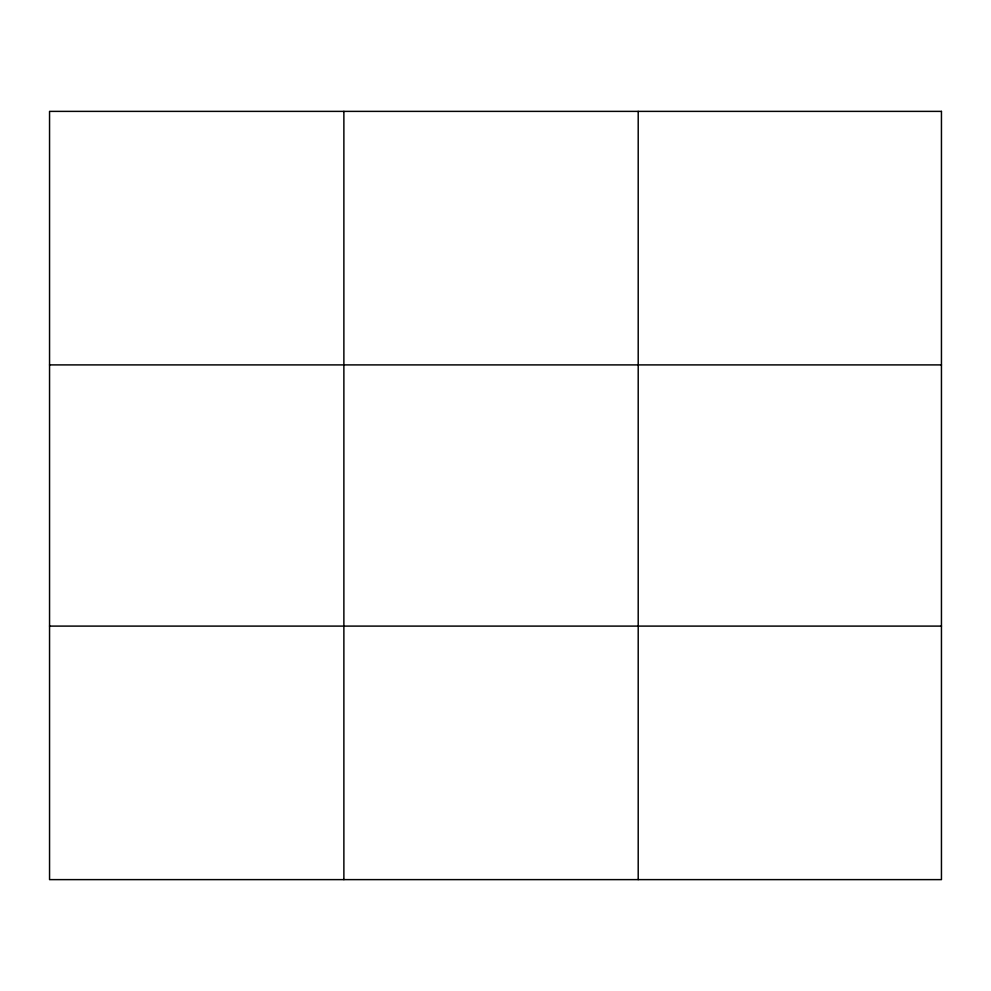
<?xml version="1.0" encoding="UTF-8"?>
<svg xmlns="http://www.w3.org/2000/svg" width="991" height="991" viewBox="0 0 991 991"><rect width="100%" height="100%" fill="white"/><g stroke="black" fill="none" stroke-linecap="round" stroke-linejoin="round"><path stroke-width="1.49" d="M343.877 111.376L343.877 879.624M638.204 111.376L638.204 879.624M49.55 364.899L941.45 364.899M49.55 626.101L941.45 626.101M941.45 111.376L941.45 879.624L49.55 879.624L49.55 111.376L941.45 111.376"/></g></svg>
